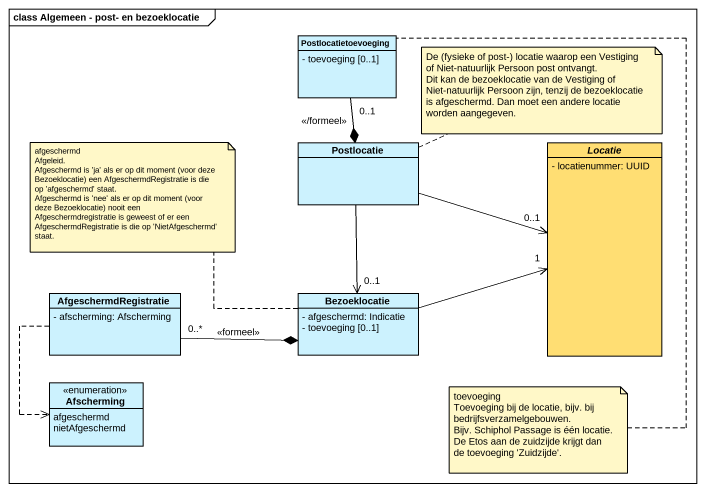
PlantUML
@startuml
mainframe class Algemeen - post- en bezoeklocatie
hide circle
hide empty members
skinparam classAttributeIconSize 0
class Postlocatietoevoeging #CCF2FE {
  - toevoeging [0..1]
}
class Postlocatie #CCF2FE
abstract class Locatie #FFDE73 {
  - locatienummer: UUID
}
class AfgeschermdRegistratie #CCF2FE {
  - afscherming: Afscherming
}
class Bezoeklocatie #CCF2FE {
  - afgeschermd: Indicatie
  - toevoeging [0..1]
}
enum Afscherming #CCF2FE {
  afgeschermd
  nietAfgeschermd
}
Postlocatietoevoeging "0..1" --* Postlocatie : <</formeel>>
Postlocatie -right-> "0..1" Locatie
Postlocatie --> "0..1" Bezoeklocatie
AfgeschermdRegistratie "0..*" -right-* Bezoeklocatie : <<formeel>>
AfgeschermdRegistratie ..> Afscherming
Bezoeklocatie -right-> "1" Locatie
note right of Postlocatie
  De (fysieke of post-) locatie waarop een Vestiging of Niet-natuurlijk Persoon post ontvangt.
  Dit kan de bezoeklocatie van de Vestiging of Niet-natuurlijk Persoon zijn, tenzij de bezoeklocatie is afgeschermd. Dan moet een andere locatie worden aangegeven.
end note
note left of Bezoeklocatie
  afgeschermd
  Afgeleid.
  Afgeschermd is 'ja' als er op dit moment (voor deze Bezoeklocatie) een AfgeschermdRegistratie is die op 'afgeschermd' staat.
  Afgeschermd is 'nee' als er op dit moment (voor deze Bezoeklocatie) nooit een Afgeschermdregistratie is geweest of er een AfgeschermdRegistratie is die op 'NietAfgeschermd' staat.
end note
note bottom of Postlocatietoevoeging
  toevoeging
  Toevoeging bij de locatie, bijv. bij bedrijfsverzamelgebouwen.
  Bijv. Schiphol Passage is één locatie. De Etos aan de zuidzijde krijgt dan de toevoeging 'Zuidzijde'.
end note
@enduml
